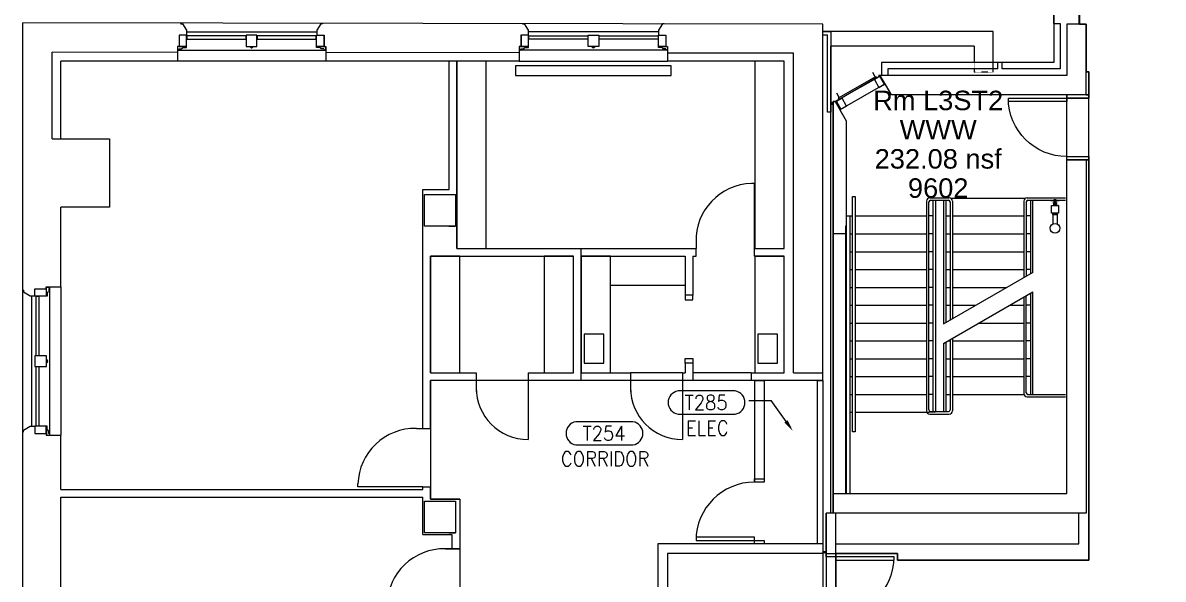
# Model space of a CAD drawing. Header units: inches. Extents: x 370 to 6209, y 2527 to 6927.
# Drawn here: x 2567 to 3269, y 4588 to 4931 of the extents above; entities that cross this region are included whole.
import ezdxf
from ezdxf.enums import TextEntityAlignment as Align

# ---------------------------------------------------------------- set-up
doc = ezdxf.new("R2010")
doc.units = ezdxf.units.IN
doc.header["$LTSCALE"] = 0.75
doc.header["$MEASUREMENT"] = 0
doc.linetypes.add('626_FL3$0$HIDDEN2', pattern=[0.1875, 0.125, -0.0625])
doc.layers.get('0').update_dxf_attribs({"linetype": 'CONTINUOUS'})
for name, color, linetype in [('626_FL3$0$A-AREA-TEXT', 7, 'CONTINUOUS'), ('626_FL3$0$A-BLDG-TWNE', 9, 'CONTINUOUS'), ('626_FL3$0$A-COLS', 7, 'CONTINUOUS'), ('626_FL3$0$A-DOOR', 7, 'CONTINUOUS'), ('626_FL3$0$A-DOOR-EXST', 9, 'CONTINUOUS'), ('626_FL3$0$A-FLOR-HRAL', 7, 'CONTINUOUS'), ('626_FL3$0$A-FLOR-PFIX', 7, 'CONTINUOUS'), ('626_FL3$0$A-FLOR-STRS', 7, 'CONTINUOUS'), ('626_FL3$0$A-GLAZ', 7, 'CONTINUOUS'), ('626_FL3$0$A-WALL-FULL', 7, 'CONTINUOUS'), ('triGrossAreaLayer', 7, 'CONTINUOUS'), ('triLabelLayer', 7, 'CONTINUOUS'), ('triMeasuredGrossAreaLayer', 7, 'CONTINUOUS'), ('triSpaceLayer', 7, 'CONTINUOUS')]:
    doc.layers.add(name, color=color, linetype=linetype)
doc.styles.add('626_FL3$0$KTH_TEXT', font='romans.shx', dxfattribs={"width": 0.9})
doc.styles.get("Standard").update_dxf_attribs({"font": 'simplex.shx'})

# ---------------------------------------------------------------- blocks, each defined once
blk = doc.blocks.new('626_FL3$0$KTH_ROOMNO')
for p, q in [((0.1855, 0.0742), (-0.1808, 0.0742)), ((-0.1808, -0.0742), (0.1855, -0.0742))]:
    blk.add_line(p, q)
for centre, start, end in [((-0.1691, 0), 98.97263, 261.02737), ((0.1738, 0), 278.97263, 81.02737)]:
    blk.add_arc(centre, 0.0751, start, end)
at = {"style": '626_FL3$0$KTH_TEXT', "width": 0.9}
for tag, p in [('NUMBER', (0, 0)), ('DESCRIPTION', (0.0066, -0.1641))]:
    blk.add_attdef(tag, text='', height=0.0938, dxfattribs=at).set_placement(p, align=Align.MIDDLE)
at = {"layer": '626_FL3$0$A-AREA-TEXT', "style": '626_FL3$0$KTH_TEXT', "width": 0.9}
blk.add_attdef('AREA', text='', height=0.0703, dxfattribs=at).set_placement((-0.0038, -0.2999), align=Align.MIDDLE)
blk = doc.blocks.new('626_FL3$0$626_DOOR')
blk.add_lwpolyline([(0, 1), (0, 0), (0.056, 0), (0.056, 1)], close=True)
blk.add_arc((0, 0), 1, 0, 90)

msp = doc.modelspace()

# ---------------------------------------------------------------- linework, layer by layer
for points in [[(3017.68, 4791.56), (3035.68, 4791.56), (3035.68, 4907.06), (3017.68, 4907.06)], [(3094.11, 4890.83), (3097.57, 4892.83), (3094.77, 4897.67), (3091.31, 4895.67)], [(3070.72, 4877.33), (3074.19, 4879.33), (3071.39, 4884.17), (3067.93, 4882.17)], [(3200.11, 4821.31), (3205.11, 4821.31), (3205.11, 4820.81), (3200.11, 4820.81)], [(3200.11, 4821.31), (3205.11, 4821.31), (3205.11, 4820.81), (3200.11, 4820.81)], [(3200.11, 4821.31), (3205.11, 4821.31), (3205.11, 4820.81), (3200.11, 4820.81)], [(3201.76, 4819.84), (3203.46, 4819.84), (3203.46, 4819.34), (3201.76, 4819.34)], [(3201.76, 4819.84), (3203.46, 4819.84), (3203.46, 4819.34), (3201.76, 4819.34)], [(3201.76, 4819.84), (3203.46, 4819.84), (3203.46, 4819.34), (3201.76, 4819.34)], [(3202.11, 4821.81), (3203.11, 4821.81), (3203.11, 4821.31), (3202.11, 4821.31)], [(3202.11, 4821.81), (3203.11, 4821.81), (3203.11, 4821.31), (3202.11, 4821.31)], [(3202.11, 4821.81), (3203.11, 4821.81), (3203.11, 4821.31), (3202.11, 4821.31)], [(3202.11, 4820.81), (3203.11, 4820.81), (3203.11, 4819.84), (3202.11, 4819.84)], [(3202.11, 4820.81), (3203.11, 4820.81), (3203.11, 4819.84), (3202.11, 4819.84)], [(3202.11, 4820.81), (3203.11, 4820.81), (3203.11, 4819.84), (3202.11, 4819.84)], [(3200.4, 4818.06), (3204.82, 4818.06), (3204.82, 4813.31), (3200.4, 4813.31)], [(3200.4, 4818.06), (3204.82, 4818.06), (3204.82, 4813.31), (3200.4, 4813.31)], [(3200.4, 4818.06), (3204.82, 4818.06), (3204.82, 4813.31), (3200.4, 4813.31)], [(3203.99, 4813.31), (3203.99, 4812.31), (3201.23, 4812.31), (3201.23, 4813.31)], [(3203.99, 4813.31), (3203.99, 4812.31), (3201.23, 4812.31), (3201.23, 4813.31)], [(3203.99, 4813.31), (3203.99, 4812.31), (3201.23, 4812.31), (3201.23, 4813.31)], [(3201.96, 4819.34), (3203.26, 4819.34), (3203.26, 4818.31), (3201.96, 4818.31)], [(3201.96, 4819.34), (3203.26, 4819.34), (3203.26, 4818.31), (3201.96, 4818.31)], [(3201.96, 4819.34), (3203.26, 4819.34), (3203.26, 4818.31), (3201.96, 4818.31)], [(3017.68, 4714.81), (3035.68, 4714.81), (3035.68, 4786.81), (3017.68, 4786.81)], [(3019.56, 4720.81), (3031.56, 4720.81), (3031.56, 4738.81), (3019.56, 4738.81)], [(3017.43, 4649.5), (3023.43, 4649.5), (3023.43, 4647.5), (3017.43, 4647.5)], [(3017.43, 4611.5), (3023.43, 4611.5), (3023.43, 4609.5), (3017.43, 4609.5)]]:
    msp.add_lwpolyline(points, close=True)
at = {"linetype": 'Continuous'}
for points in [[(3209.87, 4884.17), (3223.35, 4884.17), (3223.35, 4886.17), (3209.87, 4886.17)], [(3223.35, 4846.17), (3209.87, 4846.17), (3209.87, 4848.17), (3223.35, 4848.17)], [(3077.93, 4823.56), (3079.43, 4823.56), (3079.43, 4678.56), (3077.93, 4678.56)], [(3067.52, 4601.5), (3061.52, 4601.5), (3061.52, 4603.5), (3067.52, 4603.5)]]:
    msp.add_lwpolyline(points, close=True, dxfattribs=at)
msp.add_lwpolyline([(3036.88, 4684.97), (3027.8, 4697.92)])
at = {"layer": '626_FL3$0$A-BLDG-TWNE'}
for p, q in [((3059.52, 4929.84), (2566.68, 4930.55)), ((2566.68, 3252.45), (2566.68, 4930.55)), ((2663.92, 4930.41), (2664.02, 4930.06)), ((2664.02, 4930.06), (2665.02, 4930.06)), ((2665.02, 4930.06), (2667.52, 4926.06)), ((2667.52, 4926.06), (2667.52, 4923.06)), ((2667.53, 4925.05), (2747.69, 4925.05)), ((2750.35, 4930.06), (2747.85, 4926.06)), ((2747.85, 4926.06), (2747.85, 4923.06)), ((2751.35, 4930.06), (2750.35, 4930.06)), ((2751.41, 4930.29), (2751.35, 4930.06)), ((2874.5, 4930.11), (2874.52, 4930.06)), ((2874.52, 4930.06), (2875.52, 4930.06)), ((2875.52, 4930.06), (2878.02, 4926.06)), ((2878.02, 4926.06), (2878.02, 4923.06)), ((2958.34, 4925.05), (2878.18, 4925.05)), ((2960.85, 4930.06), (2958.35, 4926.06)), ((2958.35, 4926.06), (2958.35, 4923.06)), ((2961.85, 4930.06), (2960.85, 4930.06)), ((3059.52, 4710.06), (3059.52, 4929.84)), ((3059.52, 4925.28), (3064.52, 4925.28)), ((3059.52, 4923.28), (3059.52, 4925.28)), ((3164.52, 4925.28), (3059.52, 4925.28)), ((3064.52, 4925.28), (3064.52, 4875.62)), ((3164.52, 4900.28), (3164.52, 4925.28)), ((2667.52, 4923.06), (2663.1, 4923.06)), ((2663.1, 4923.06), (2663.1, 4916.1)), ((2663.11, 4923.05), (2663.11, 4916.09)), ((2667.53, 4923.05), (2663.11, 4923.05)), ((2667.53, 4916.09), (2667.53, 4923.05)), ((2667.68, 4922.56), (2667.68, 4920.46)), ((2704.19, 4922.56), (2667.68, 4922.56)), ((2667.68, 4920.46), (2704.19, 4920.46)), ((2704.19, 4920.46), (2704.19, 4922.56)), ((2704.36, 4923.05), (2704.36, 4916.05)), ((2710.86, 4923.05), (2704.36, 4923.05)), ((2710.86, 4916.05), (2710.86, 4923.05)), ((2711.01, 4922.56), (2711.01, 4920.46)), ((2747.52, 4922.56), (2711.01, 4922.56)), ((2711.01, 4920.46), (2747.52, 4920.46)), ((2747.52, 4920.46), (2747.52, 4922.56)), ((2747.69, 4916.09), (2747.69, 4923.05)), ((2747.69, 4923.05), (2752.11, 4923.05)), ((2747.85, 4923.06), (2752.27, 4923.06)), ((2752.11, 4923.05), (2752.11, 4916.09)), ((2752.27, 4923.06), (2752.27, 4916.1)), ((2878.02, 4923.06), (2873.6, 4923.06)), ((2873.6, 4923.06), (2873.6, 4916.1)), ((2873.76, 4923.05), (2873.76, 4916.09)), ((2878.18, 4923.05), (2873.76, 4923.05)), ((2878.18, 4916.09), (2878.18, 4923.05)), ((2878.35, 4920.46), (2878.35, 4922.56)), ((2878.35, 4922.56), (2914.86, 4922.56)), ((2914.86, 4920.46), (2878.35, 4920.46)), ((2914.86, 4922.56), (2914.86, 4920.46)), ((2915.01, 4916.05), (2915.01, 4923.05)), ((2915.01, 4923.05), (2921.51, 4923.05)), ((2921.51, 4923.05), (2921.51, 4916.05)), ((2921.68, 4920.46), (2921.68, 4922.56)), ((2921.68, 4922.56), (2958.19, 4922.56)), ((2958.19, 4920.46), (2921.68, 4920.46)), ((2958.19, 4922.56), (2958.19, 4920.46)), ((2958.34, 4916.09), (2958.34, 4923.05)), ((2958.34, 4923.05), (2962.76, 4923.05)), ((2958.35, 4923.06), (2962.77, 4923.06)), ((2962.76, 4923.05), (2962.76, 4916.09)), ((2962.77, 4923.06), (2962.77, 4916.1)), ((3059.52, 4923.28), (3062.52, 4923.28)), ((3062.52, 4875.62), (3062.52, 4923.28)), ((2584.68, 4859.06), (2584.68, 4912.53)), ((2661.93, 4912.42), (2584.68, 4912.53)), ((2663.1, 4916.1), (2661.93, 4916.1)), ((2661.93, 4916.1), (2661.93, 4907.06)), ((2667.53, 4915.99), (2662.01, 4915.99)), ((2662.01, 4915.99), (2662.01, 4913.86)), ((2662.01, 4913.86), (2753.2, 4913.86)), ((2663.01, 4914.59), (2664.53, 4914.59)), ((2663.11, 4916.09), (2667.53, 4916.09)), ((2664.53, 4914.59), (2664.53, 4914.77)), ((2665.56, 4915.37), (2665.56, 4915.47)), ((2665.56, 4915.47), (2667.53, 4915.47)), ((2667.53, 4915.47), (2667.53, 4915.99)), ((2704.36, 4916.05), (2710.86, 4916.05)), ((2706.39, 4915.91), (2706.39, 4916.01)), ((2706.39, 4916.01), (2708.82, 4916.01)), ((2707.41, 4915.13), (2707.41, 4915.31)), ((2707.41, 4915.13), (2707.8, 4915.13)), ((2707.8, 4915.13), (2707.8, 4915.31)), ((2708.82, 4915.91), (2708.82, 4916.01)), ((2752.11, 4916.09), (2747.69, 4916.09)), ((2747.69, 4915.47), (2747.69, 4915.99)), ((2747.69, 4915.99), (2753.2, 4915.99)), ((2749.66, 4915.47), (2747.69, 4915.47)), ((2749.66, 4915.37), (2749.66, 4915.47)), ((2750.68, 4914.59), (2750.68, 4914.77)), ((2752.2, 4914.59), (2750.68, 4914.59)), ((2752.27, 4916.1), (2753.44, 4916.1)), ((2753.2, 4915.99), (2753.2, 4913.86)), ((2753.44, 4916.1), (2753.44, 4907.06)), ((2872.43, 4912.11), (2753.44, 4912.28)), ((2873.6, 4916.1), (2872.43, 4916.1)), ((2872.43, 4916.1), (2872.43, 4907.06)), ((2878.18, 4915.99), (2872.66, 4915.99)), ((2872.66, 4915.99), (2872.66, 4913.86)), ((2963.86, 4913.86), (2872.66, 4913.86)), ((2873.66, 4914.59), (2875.19, 4914.59)), ((2873.76, 4916.09), (2878.18, 4916.09)), ((2875.19, 4914.59), (2875.19, 4914.77)), ((2876.21, 4915.37), (2876.21, 4915.47)), ((2876.21, 4915.47), (2878.18, 4915.47)), ((2878.18, 4915.47), (2878.18, 4915.99)), ((2921.51, 4916.05), (2915.01, 4916.05)), ((2917.04, 4915.91), (2917.04, 4916.01)), ((2919.48, 4916.01), (2917.04, 4916.01)), ((2918.06, 4915.13), (2918.06, 4915.31)), ((2918.46, 4915.13), (2918.06, 4915.13)), ((2918.46, 4915.13), (2918.46, 4915.31)), ((2919.48, 4915.91), (2919.48, 4916.01)), ((2962.76, 4916.09), (2958.34, 4916.09)), ((2958.34, 4915.47), (2958.34, 4915.99)), ((2958.34, 4915.99), (2963.86, 4915.99)), ((2960.31, 4915.47), (2958.34, 4915.47)), ((2960.31, 4915.37), (2960.31, 4915.47)), ((2961.33, 4914.59), (2961.33, 4914.77)), ((2962.86, 4914.59), (2961.33, 4914.59)), ((2962.77, 4916.1), (2963.94, 4916.1)), ((2963.86, 4915.99), (2963.86, 4913.86)), ((2963.94, 4916.1), (2963.94, 4907.06)), ((3041.52, 4911.87), (2963.94, 4911.98)), ((3041.52, 4714.81), (3041.52, 4911.87)), ((3064.5, 4628.42), (3064.53, 4916.28)), ((3152.84, 4916.28), (3064.53, 4916.28)), ((3152.84, 4916.28), (3152.84, 4906.17)), ((2661.93, 4907.06), (2590.18, 4907.06)), ((2590.18, 4859.06), (2590.18, 4907.06)), ((2753.44, 4907.06), (2661.93, 4907.06)), ((2872.43, 4907.06), (2753.44, 4907.06)), ((2829.43, 4827.81), (2829.43, 4907.06)), ((2834.18, 4791.56), (2834.18, 4907.06)), ((2872.43, 4907.06), (2963.94, 4907.06)), ((3035.68, 4907.06), (2963.94, 4907.06)), ((3035.68, 4791.56), (3035.68, 4907.06)), ((3064.52, 4875.62), (3062.52, 4875.62)), ((2584.68, 4859.06), (2620.18, 4859.06)), ((2620.18, 4859.06), (2620.18, 4817.06)), ((2813.18, 4827.81), (2829.43, 4827.81)), ((2813.18, 4680.61), (2813.18, 4827.81)), ((2814.18, 4805.31), (2814.18, 4824.81)), ((2814.18, 4824.81), (2833.18, 4824.81)), ((2833.18, 4824.81), (2833.18, 4805.31)), ((2590.18, 4767.89), (2590.18, 4817.06)), ((2620.18, 4817.06), (2590.18, 4817.06)), ((2833.18, 4805.31), (2814.18, 4805.31)), ((2829.18, 4805.31), (2833.18, 4805.31)), ((2981.45, 4795.56), (2981.45, 4791.56)), ((2817.93, 4786.81), (2905.93, 4786.81)), ((2817.93, 4714.81), (2817.93, 4786.81)), ((2834.18, 4791.56), (2910.68, 4791.56)), ((2905.93, 4714.81), (2905.93, 4786.81)), ((2910.68, 4710.06), (2910.68, 4791.56)), ((2910.68, 4791.56), (2981.43, 4791.56)), ((2910.68, 4786.81), (2974.68, 4786.81)), ((2974.68, 4786.81), (2974.68, 4762.81)), ((2979.43, 4786.81), (2979.43, 4762.81)), ((2979.43, 4786.81), (2981.43, 4786.81)), ((2981.43, 4786.81), (2981.43, 4791.56)), ((3017.43, 4791.56), (3035.68, 4791.56)), ((3017.43, 4786.81), (3017.43, 4791.56)), ((3017.43, 4786.81), (3035.68, 4786.81)), ((3035.68, 4714.81), (3035.68, 4786.81)), ((2566.68, 4765.95), (2567.18, 4765.81)), ((2567.18, 4765.81), (2567.18, 4764.81)), ((2567.18, 4764.81), (2571.18, 4762.31)), ((2574.18, 4762.31), (2574.18, 4766.73)), ((2574.18, 4766.73), (2581.14, 4766.73)), ((2574.19, 4766.57), (2581.15, 4766.57)), ((2574.19, 4762.15), (2574.19, 4766.57)), ((2581.14, 4766.73), (2581.14, 4767.89)), ((2581.14, 4767.89), (2590.18, 4767.89)), ((2581.15, 4766.57), (2581.15, 4762.15)), ((2581.25, 4762.15), (2581.25, 4767.66)), ((2581.25, 4767.66), (2583.38, 4767.66)), ((2581.87, 4764.12), (2581.78, 4764.12)), ((2581.78, 4764.12), (2581.78, 4762.15)), ((2582.65, 4765.14), (2582.47, 4765.14)), ((2582.65, 4766.66), (2582.65, 4765.14)), ((2583.38, 4676.47), (2583.38, 4767.89)), ((2590.18, 4767.89), (2590.18, 4676.39)), ((2571.18, 4762.31), (2574.18, 4762.31)), ((2572.19, 4681.99), (2572.19, 4762.15)), ((2581.15, 4762.15), (2574.19, 4762.15)), ((2576.79, 4761.98), (2574.68, 4761.98)), ((2574.68, 4761.98), (2574.68, 4725.47)), ((2576.79, 4725.47), (2576.79, 4761.98)), ((2581.78, 4762.15), (2581.25, 4762.15)), ((2974.68, 4762.81), (2974.68, 4759.81)), ((2979.43, 4762.81), (2974.68, 4762.81)), ((2974.68, 4759.81), (2979.43, 4759.81)), ((2979.43, 4759.81), (2979.43, 4762.81)), ((2581.19, 4725.32), (2574.19, 4725.32)), ((2574.19, 4725.32), (2574.19, 4718.82)), ((2574.68, 4725.47), (2576.79, 4725.47)), ((2581.19, 4718.82), (2581.19, 4725.32)), ((2581.33, 4723.28), (2581.23, 4723.28)), ((2581.23, 4720.85), (2581.23, 4723.28)), ((2582.11, 4722.26), (2581.93, 4722.26)), ((2582.11, 4721.87), (2581.93, 4721.87)), ((2582.11, 4721.87), (2582.11, 4722.26)), ((2974.68, 4720.81), (2974.68, 4723.81)), ((2974.68, 4723.81), (2979.43, 4723.81)), ((2979.43, 4723.81), (2979.43, 4720.81)), ((2574.19, 4718.82), (2581.19, 4718.82)), ((2576.79, 4718.65), (2574.68, 4718.65)), ((2574.68, 4718.65), (2574.68, 4682.14)), ((2576.79, 4682.14), (2576.79, 4718.65)), ((2581.33, 4720.85), (2581.23, 4720.85)), ((2817.93, 4714.81), (2845.93, 4714.81)), ((2845.93, 4714.81), (2845.93, 4710.06)), ((2877.93, 4714.81), (2877.93, 4710.06)), ((2877.93, 4714.81), (2905.93, 4714.81)), ((2910.68, 4714.81), (2941.02, 4714.81)), ((2941.02, 4714.81), (2941.02, 4710.06)), ((2941.02, 4714.81), (2941.02, 4710.06)), ((2973.02, 4714.81), (2941.02, 4714.81)), ((2973.02, 4714.81), (2973.02, 4710.06)), ((2973.02, 4714.81), (2974.68, 4714.81)), ((2974.68, 4720.81), (2974.68, 4714.81)), ((2979.43, 4720.81), (2974.68, 4720.81)), ((2979.43, 4720.81), (2979.43, 4714.81)), ((2979.43, 4714.81), (2979.43, 4710.06)), ((3015.43, 4714.81), (2979.43, 4714.81)), ((3015.43, 4714.81), (3035.68, 4714.81)), ((3015.43, 4714.81), (3015.43, 4710.06)), ((3041.52, 4714.81), (3059.52, 4714.81)), ((2845.93, 4710.06), (2817.93, 4710.06)), ((2817.93, 4680.61), (2817.93, 4710.06)), ((2910.68, 4710.06), (2877.93, 4710.06)), ((2941.02, 4710.06), (2910.68, 4710.06)), ((2941.02, 4710.06), (2941.02, 4703.31)), ((2979.43, 4710.06), (2973.02, 4710.06)), ((2973.02, 4710.06), (2973.02, 4673.79)), ((3059.52, 4710.06), (3015.43, 4710.06)), ((3017.43, 4710.06), (3017.43, 4647.5)), ((3017.43, 4710.06), (3023.43, 4710.06)), ((3023.43, 4710.06), (3023.43, 4647.5)), ((3056.02, 4710.06), (3056.02, 4609.5)), ((3059.52, 4710.06), (3059.52, 4493.52)), ((3014.04, 4697.92), (3027.8, 4697.92)), ((2567.18, 4679.48), (2571.18, 4681.98)), ((2567.18, 4678.48), (2567.18, 4679.48)), ((2571.18, 4681.98), (2574.18, 4681.98)), ((2574.18, 4681.98), (2574.18, 4677.56)), ((2581.15, 4681.99), (2574.19, 4681.99)), ((2574.19, 4681.99), (2574.19, 4677.57)), ((2574.68, 4682.14), (2576.79, 4682.14)), ((2581.15, 4677.57), (2581.15, 4681.99)), ((2581.78, 4681.99), (2581.25, 4681.99)), ((2581.25, 4681.99), (2581.25, 4676.47)), ((2581.78, 4680.02), (2581.78, 4681.99)), ((2581.87, 4680.02), (2581.78, 4680.02)), ((2813.18, 4680.61), (2817.93, 4680.61)), ((2566.68, 4678.34), (2567.18, 4678.48)), ((2574.18, 4677.56), (2581.14, 4677.56)), ((2574.19, 4677.57), (2581.15, 4677.57)), ((2581.14, 4677.56), (2581.14, 4676.39)), ((2581.14, 4676.39), (2590.18, 4676.39)), ((2581.25, 4676.47), (2583.38, 4676.47)), ((2582.65, 4678.99), (2582.47, 4678.99)), ((2582.65, 4677.47), (2582.65, 4678.99)), ((2590.18, 4643.06), (2590.18, 4676.39)), ((2813.18, 4643.06), (2813.18, 4644.61)), ((2813.18, 4644.61), (2817.93, 4644.61)), ((2817.93, 4636.98), (2817.93, 4644.61)), ((3017.43, 4649.5), (3023.43, 4649.5)), ((2590.18, 4643.06), (2813.18, 4643.06)), ((2590.18, 4578.89), (2590.18, 4638.31)), ((2590.18, 4638.31), (2813.18, 4638.31)), ((2813.18, 4615.31), (2813.18, 4638.31)), ((2814.18, 4616.31), (2814.18, 4635.81)), ((2814.18, 4635.81), (2833.18, 4635.81)), ((2835.83, 4636.98), (2817.93, 4636.98)), ((2833.18, 4635.81), (2833.18, 4616.31)), ((2835.83, 4636.98), (2835.83, 4606.43)), ((2833.18, 4616.31), (2814.18, 4616.31)), ((2829.18, 4616.31), (2833.18, 4616.31)), ((2813.18, 4615.31), (2831.08, 4615.31)), ((2831.08, 4615.31), (2831.08, 4606.43)), ((3059.52, 4609.5), (2957.83, 4609.5)), ((2957.83, 4609.5), (2957.83, 4430.71)), ((3059.52, 4603.5), (2963.83, 4603.5)), ((2963.83, 4603.5), (2963.83, 4424.71))]:
    msp.add_line(p, q, dxfattribs=at)
at = {"layer": '626_FL3$0$A-BLDG-TWNE', "linetype": '626_FL3$0$HIDDEN2'}
for p in [(3152.84, 4906.17), (3164.52, 4900.28)]:
    msp.add_line(p, (3152.84, 4900.28), dxfattribs=at)
at = {"layer": '626_FL3$0$A-BLDG-TWNE', "linetype": 'Continuous'}
for p, q in [((2845.93, 4714.81), (2845.93, 4710.06)), ((2813.18, 4680.59), (2817.93, 4680.61)), ((2831.08, 4606.41), (2835.83, 4606.41))]:
    msp.add_line(p, q, dxfattribs=at)
at = {"layer": '626_FL3$0$A-BLDG-TWNE'}
for points in [[(2834.18, 4791.56), (2852.18, 4791.56), (2852.18, 4907.06), (2834.18, 4907.06)], [(2870.18, 4898.06), (2966.18, 4898.06), (2966.18, 4904.06), (2870.18, 4904.06)], [(2817.93, 4714.81), (2835.93, 4714.81), (2835.93, 4786.81), (2817.93, 4786.81)], [(2887.93, 4714.81), (2905.93, 4714.81), (2905.93, 4786.81), (2887.93, 4786.81)], [(2910.68, 4714.81), (2928.68, 4714.81), (2928.68, 4786.81), (2910.68, 4786.81)], [(2974.68, 4786.81), (2974.68, 4768.81), (2928.68, 4768.81), (2928.68, 4786.81)], [(2912.56, 4720.81), (2924.56, 4720.81), (2924.56, 4738.81), (2912.56, 4738.81)]]:
    msp.add_lwpolyline(points, close=True, dxfattribs=at)
msp.add_lwpolyline([(3052.97, 4710.06), (2817.93, 4710.06), (2817.93, 4636.98), (2835.83, 4636.98), (2835.84, 4430.71), (2857.84, 4430.71), (2857.84, 4424.71), (2820.83, 4424.71), (2820.83, 4410.21), (2803.83, 4410.21), (2803.83, 4258.72), (2895.84, 4258.72), (2895.84, 4424.71), (2893.84, 4424.71), (2893.84, 4430.71), (2903.84, 4430.71), (2903.84, 4424.71), (2901.84, 4424.71)], dxfattribs=at)
for centre, radius, start, end in [((2662.22, 4914.63), 0.796, 255.09228, 357.35034), ((2664.53, 4915.38), 0.61, 270.29786, 333.34788), ((2665.52, 4914.86), 0.509, 86.05008, 151.0942), ((2706.42, 4915.4), 0.509, 28.9058, 93.94992), ((2707.41, 4915.92), 0.61, 206.65212, 269.70214), ((2707.8, 4915.92), 0.61, 270.29786, 333.34788), ((2708.79, 4915.4), 0.509, 86.05008, 151.0942), ((2749.69, 4914.86), 0.509, 28.9058, 93.94992), ((2750.68, 4915.38), 0.61, 206.65212, 269.70214), ((2753, 4914.63), 0.796, 182.64966, 284.90772), ((2872.87, 4914.63), 0.796, 255.09228, 357.35034), ((2875.18, 4915.38), 0.61, 270.29786, 333.34788), ((2876.18, 4914.86), 0.509, 86.05008, 151.0942), ((2917.08, 4915.4), 0.509, 28.9058, 93.94992), ((2918.07, 4915.92), 0.61, 206.65212, 269.70214), ((2918.45, 4915.92), 0.61, 270.29786, 333.34788), ((2919.44, 4915.4), 0.509, 86.05008, 151.0942), ((2960.35, 4914.86), 0.509, 28.9058, 93.94992), ((2961.34, 4915.38), 0.61, 206.65212, 269.70214), ((2963.65, 4914.63), 0.796, 182.64966, 284.90772), ((2582.38, 4764.15), 0.509, 118.9058, 183.94992), ((2581.86, 4765.14), 0.61, 296.65212, 359.70214), ((2582.61, 4767.46), 0.796, 272.64966, 14.90772), ((2581.84, 4723.25), 0.509, 176.05008, 241.0942), ((2581.84, 4720.88), 0.509, 118.9058, 183.94992), ((2581.32, 4722.26), 0.61, 0.29786, 63.34788), ((2581.32, 4721.87), 0.61, 296.65212, 359.70214), ((2973.02, 4705.79), 32, 180, 270), ((2582.38, 4679.98), 0.509, 176.05008, 241.0942), ((2581.86, 4678.99), 0.61, 0.29786, 63.34788), ((2582.61, 4676.67), 0.796, 345.09228, 87.35034)]:
    msp.add_arc(centre, radius, start, end, dxfattribs=at)
msp.add_solid([(3037.91, 4685.69), (3041.19, 4678.83), (3035.86, 4684.25)], dxfattribs=at)
at = {"layer": '626_FL3$0$A-COLS'}
for p, q in [((3221.85, 4929.9), (3209.85, 4929.9)), ((3209.85, 4929.9), (3209.85, 4898.17)), ((3221.85, 4886.17), (3221.85, 4929.9)), ((3209.85, 4898.17), (3093.87, 4898.17)), ((3101.85, 4886.17), (3094.94, 4898.14)), ((3221.85, 4886.17), (3101.85, 4886.17)), ((3066.02, 4800.56), (3066.02, 4882.16)), ((3066.02, 4882.16), (3067.11, 4882.16)), ((3067.11, 4882.16), (3074.02, 4870.19)), ((3074.02, 4870.19), (3074.02, 4800.56)), ((3209.85, 4640.42), (3209.87, 4846.17)), ((3209.87, 4846.17), (3221.87, 4846.17)), ((3221.87, 4846.17), (3221.85, 4628.42)), ((3074.02, 4800.56), (3066.02, 4800.56)), ((3066.02, 4628.42), (3066.02, 4640.42)), ((3066.02, 4640.42), (3066.02, 4640.42)), ((3066.02, 4640.42), (3209.85, 4640.42)), ((3221.85, 4628.42), (3066.02, 4628.42))]:
    msp.add_line(p, q, dxfattribs=at)
at = {"layer": '626_FL3$0$A-DOOR-EXST'}
for p, q in [((3017.43, 4831.56), (3015.68, 4831.56)), ((3017.43, 4791.56), (3017.43, 4831.56)), ((2845.93, 4710.06), (2845.93, 4703.31)), ((2877.93, 4710.06), (2877.93, 4673.79)), ((2809.18, 4680.59), (2813.18, 4680.59)), ((2773.18, 4644.61), (2773.18, 4646.36)), ((2813.18, 4644.61), (2773.18, 4644.61)), ((2835.83, 4606.43), (2827.08, 4606.41)), ((2827.08, 4606.41), (2831.08, 4606.41))]:
    msp.add_line(p, q, dxfattribs=at)
for centre, radius, start, end in [((3016.59, 4796.42), 35.15, 91.47968, 181.40946), ((2877.93, 4705.79), 32, 180, 270), ((2808.32, 4645.45), 35.15, 88.59054, 178.52032), ((2826.22, 4571.27), 35.15, 88.59054, 178.52032)]:
    msp.add_arc(centre, radius, start, end, dxfattribs=at)
at = {"layer": '626_FL3$0$A-FLOR-HRAL', "linetype": 'Continuous'}
for p, q in [((3123.43, 4820.78), (3123.43, 4691.48)), ((3124.93, 4691.98), (3124.93, 4820.28)), ((3137.96, 4820.28), (3137.96, 4747.35)), ((3139.46, 4820.78), (3139.46, 4748.22)), ((3183.43, 4820.78), (3183.43, 4773.61)), ((3184.93, 4820.28), (3184.93, 4774.47)), ((3183.43, 4761.61), (3183.43, 4702.11)), ((3184.93, 4702.61), (3184.93, 4762.47)), ((3139.46, 4736.22), (3139.46, 4691.48)), ((3137.96, 4735.35), (3137.96, 4691.98))]:
    msp.add_line(p, q, dxfattribs=at)
at = {"layer": '626_FL3$0$A-FLOR-HRAL'}
for p, q in [((3125.43, 4822.78), (3137.46, 4822.78)), ((3125.93, 4821.28), (3136.96, 4821.28)), ((3185.43, 4822.78), (3209.1, 4822.78)), ((3185.93, 4821.28), (3209.1, 4821.28)), ((3185.93, 4701.61), (3209.1, 4701.61)), ((3185.43, 4700.11), (3209.1, 4700.11)), ((3125.43, 4689.48), (3137.46, 4689.48)), ((3125.93, 4690.98), (3136.96, 4690.98))]:
    msp.add_line(p, q, dxfattribs=at)
for centre, radius, start, end in [((3125.43, 4820.78), 2, 90, 180), ((3125.93, 4820.28), 1, 90, 180), ((3136.96, 4820.28), 1, 0, 90), ((3137.46, 4820.78), 2, 0, 90), ((3185.43, 4820.78), 2, 90, 180), ((3185.93, 4820.28), 1, 90, 180), ((3185.43, 4702.11), 2, 180, 270), ((3185.93, 4702.61), 1, 180, 270), ((3125.43, 4691.48), 2, 180, 270), ((3125.93, 4691.98), 1, 180, 270), ((3136.96, 4691.98), 1, 270, 0), ((3137.46, 4691.48), 2, 270, 0)]:
    msp.add_arc(centre, radius, start, end, dxfattribs=at)
at = {"layer": '626_FL3$0$A-FLOR-PFIX'}
for p, q in [((3200.4, 4818.06), (3201.96, 4818.31)), ((3200.4, 4818.06), (3201.96, 4818.31)), ((3200.4, 4818.06), (3201.96, 4818.31)), ((3203.26, 4818.31), (3201.96, 4818.31)), ((3203.26, 4818.31), (3201.96, 4818.31)), ((3203.26, 4818.31), (3201.96, 4818.31)), ((3204.82, 4818.06), (3203.26, 4818.31)), ((3204.82, 4818.06), (3203.26, 4818.31)), ((3204.82, 4818.06), (3203.26, 4818.31)), ((3201.23, 4812.31), (3201.23, 4806.61)), ((3203.99, 4812.31), (3203.99, 4806.64))]:
    msp.add_line(p, q, dxfattribs=at)
msp.add_circle((3202.64, 4803.95), 3, dxfattribs=at)
at = {"layer": '626_FL3$0$A-FLOR-STRS'}
for p, q in [((3127.43, 4821.28), (3127.43, 4690.98)), ((3135.46, 4745.91), (3135.46, 4821.28)), ((3138.37, 4822.56), (3184.52, 4822.56)), ((3188.93, 4776.78), (3188.93, 4821.28)), ((3074.02, 4811.56), (3077.93, 4811.56)), ((3079.43, 4811.56), (3123.43, 4811.56)), ((3127.43, 4811.56), (3124.93, 4811.56)), ((3135.62, 4811.56), (3137.96, 4811.56)), ((3139.46, 4811.56), (3183.43, 4811.56)), ((3187.27, 4811.56), (3184.93, 4811.56)), ((3076.27, 4800.56), (3077.93, 4800.56)), ((3079.43, 4800.56), (3123.43, 4800.56)), ((3127.27, 4800.56), (3124.93, 4800.56)), ((3135.62, 4800.56), (3137.96, 4800.56)), ((3139.46, 4800.56), (3183.43, 4800.56)), ((3187.27, 4800.56), (3184.93, 4800.56)), ((3076.27, 4789.56), (3077.93, 4789.56)), ((3079.43, 4789.56), (3123.43, 4789.56)), ((3127.27, 4789.56), (3124.93, 4789.56)), ((3135.62, 4789.56), (3137.96, 4789.56)), ((3139.46, 4789.56), (3183.43, 4789.56)), ((3187.27, 4789.56), (3184.93, 4789.56)), ((3076.27, 4778.56), (3077.93, 4778.56)), ((3079.43, 4778.56), (3123.43, 4778.56)), ((3127.27, 4778.56), (3124.93, 4778.56)), ((3135.62, 4778.56), (3137.96, 4778.56)), ((3139.46, 4778.56), (3183.43, 4778.56)), ((3187.27, 4778.56), (3184.93, 4778.56)), ((3133.96, 4745.04), (3189.06, 4776.85)), ((3076.27, 4767.56), (3077.93, 4767.56)), ((3079.43, 4767.56), (3123.43, 4767.56)), ((3127.27, 4767.56), (3124.93, 4767.56)), ((3133.96, 4733.04), (3188.93, 4764.78)), ((3135.62, 4767.56), (3137.96, 4767.56)), ((3139.46, 4767.56), (3172.96, 4767.56)), ((3188.93, 4701.56), (3188.93, 4764.78)), ((3076.27, 4756.56), (3077.93, 4756.56)), ((3079.43, 4756.56), (3123.43, 4756.56)), ((3127.27, 4756.56), (3124.93, 4756.56)), ((3135.62, 4756.56), (3137.96, 4756.56)), ((3139.46, 4756.56), (3153.9, 4756.56)), ((3174.69, 4756.56), (3183.43, 4756.56)), ((3187.27, 4756.56), (3184.93, 4756.56)), ((3076.27, 4745.56), (3077.93, 4745.56)), ((3079.43, 4745.56), (3123.43, 4745.56)), ((3127.27, 4745.56), (3124.93, 4745.56)), ((3155.64, 4745.56), (3183.43, 4745.56)), ((3187.27, 4745.56), (3184.93, 4745.56)), ((3076.27, 4734.56), (3077.93, 4734.56)), ((3079.43, 4734.56), (3123.43, 4734.56)), ((3127.27, 4734.56), (3124.93, 4734.56)), ((3135.46, 4691.01), (3135.46, 4733.91)), ((3136.58, 4734.56), (3137.96, 4734.56)), ((3139.46, 4734.56), (3183.43, 4734.56)), ((3187.27, 4734.56), (3184.93, 4734.56)), ((3076.27, 4723.56), (3077.93, 4723.56)), ((3079.43, 4723.56), (3123.43, 4723.56)), ((3127.27, 4723.56), (3124.93, 4723.56)), ((3135.62, 4723.56), (3137.96, 4723.56)), ((3139.46, 4723.56), (3183.43, 4723.56)), ((3187.27, 4723.56), (3184.93, 4723.56)), ((3076.27, 4712.56), (3077.93, 4712.56)), ((3079.43, 4712.56), (3123.43, 4712.56)), ((3127.27, 4712.56), (3124.93, 4712.56)), ((3135.62, 4712.56), (3137.96, 4712.56)), ((3139.46, 4712.56), (3183.43, 4712.56)), ((3187.27, 4712.56), (3184.93, 4712.56)), ((3076.27, 4701.56), (3077.93, 4701.56)), ((3079.43, 4701.56), (3123.43, 4701.56)), ((3127.27, 4701.56), (3124.93, 4701.56)), ((3135.62, 4701.56), (3137.96, 4701.56)), ((3139.46, 4701.56), (3183.51, 4701.56)), ((3076.27, 4690.56), (3077.93, 4690.56)), ((3076.27, 4690.56), (3077.93, 4690.56)), ((3079.43, 4690.56), (3125.16, 4690.56)), ((3128.77, 4690.56), (3124.93, 4690.56)), ((3127.27, 4690.56), (3124.93, 4690.56))]:
    msp.add_line(p, q, dxfattribs=at)
at = {"layer": '626_FL3$0$A-FLOR-STRS', "linetype": 'Continuous'}
for p, q in [((3128.93, 4821.28), (3128.93, 4690.98)), ((3133.96, 4821.28), (3133.96, 4745.04)), ((3187.43, 4821.28), (3187.43, 4775.91)), ((3076.27, 4811.56), (3076.27, 4640.42)), ((3187.43, 4763.91), (3187.43, 4701.61)), ((3133.96, 4733.04), (3133.96, 4690.98))]:
    msp.add_line(p, q, dxfattribs=at)
at = {"layer": '626_FL3$0$A-GLAZ', "linetype": 'Continuous'}
for p, q in [((3069.28, 4884.33), (3092.22, 4897.6)), ((3091.78, 4897.35), (3090.28, 4899.95)), ((3092.83, 4896.55), (3092.22, 4897.6)), ((3069.68, 4883.64), (3092.63, 4896.89)), ((3069.71, 4884.58), (3068.21, 4887.18)), ((3069.88, 4883.3), (3069.28, 4884.33))]:
    msp.add_line(p, q, dxfattribs=at)
at = {"layer": '626_FL3$0$A-GLAZ'}
for p, q in [((3064.44, 4881.62), (3064.77, 4880.06)), ((3064.77, 4880.06), (3065.1, 4881.62)), ((3065.1, 4881.62), (3065.43, 4880.06)), ((3065.43, 4880.06), (3065.75, 4881.62)), ((3059.52, 4604.87), (3059.77, 4603.67)), ((3059.77, 4603.67), (3060.02, 4604.87)), ((3060.02, 4604.87), (3060.27, 4603.67)), ((3060.27, 4603.67), (3060.52, 4604.87)), ((3060.52, 4604.87), (3060.77, 4603.67)), ((3060.77, 4603.67), (3061.02, 4604.87)), ((3061.02, 4604.87), (3061.27, 4603.67)), ((3061.27, 4603.67), (3061.52, 4604.87))]:
    msp.add_line(p, q, dxfattribs=at)
at = {"layer": '626_FL3$0$A-WALL-FULL'}
for p, q in [((3201.85, 4930.15), (3201.85, 4984.4)), ((3201.85, 4930.15), (3201.85, 4906.17)), ((3201.85, 4930.15), (3205.85, 4930.15)), ((3205.85, 4930.15), (3205.85, 4902.17)), ((3095.64, 4906.17), (3095.64, 4902.17)), ((3167.45, 4906.17), (3095.64, 4906.17)), ((3095.64, 4906.17), (3095.64, 4898.17)), ((3167.45, 4902.17), (3167.45, 4906.17)), ((3201.85, 4906.17), (3170.03, 4906.17)), ((3170.03, 4902.17), (3170.03, 4906.17)), ((3167.45, 4902.17), (3099.64, 4902.17)), ((3099.64, 4902.17), (3099.64, 4898.17)), ((3205.85, 4902.17), (3170.03, 4902.17)), ((3221.85, 4846.17), (3223.35, 4846.17)), ((3223.35, 4599.5), (3223.35, 4846.17)), ((3065.75, 4805.42), (3065.75, 4640.41)), ((3073.75, 4640.41), (3073.75, 4805.42)), ((3059.52, 4710.06), (3059.52, 4601.5)), ((3066.02, 4640.42), (3074.02, 4640.42)), ((3061.52, 4603.5), (3061.52, 4628.42)), ((3067.52, 4628.42), (3061.52, 4628.42)), ((3067.52, 4603.5), (3067.52, 4628.42)), ((3217.35, 4609.5), (3217.35, 4628.42)), ((3067.52, 4609.5), (3217.35, 4609.5)), ((3061.52, 4603.5), (3105.52, 4603.5)), ((3105.52, 4599.5), (3223.35, 4599.5))]:
    msp.add_line(p, q, dxfattribs=at)
at = {"layer": '626_FL3$0$A-WALL-FULL', "linetype": 'Continuous'}
for p, q in [((3221.85, 4900.44), (3223.35, 4900.44)), ((3223.35, 4886.17), (3223.35, 4900.4)), ((3221.85, 4886.17), (3223.35, 4886.17)), ((3056.02, 4710.06), (3059.52, 4710.06)), ((3105.52, 4599.5), (3105.52, 4603.5))]:
    msp.add_line(p, q, dxfattribs=at)
at = {"layer": 'triGrossAreaLayer'}
msp.add_lwpolyline([(3208.22, 5936.75), (3208.22, 4984.4), (3201.85, 4984.4), (3201.85, 4906.17), (3201.85, 4906.17), (3095.64, 4906.17), (3095.64, 4898.17), (3067.11, 4882.16), (3066.02, 4882.16), (3066.02, 4628.42), (3061.52, 4628.42), (3061.52, 4448.4), (3061.88, 4448.4), (3061.88, 4440.4), (3993.88, 4440.15), (3993.88, 4572.15), (3989.31, 4572.15), (3989.31, 4626.97), (4041.31, 4626.97), (4041.31, 5036.44), (4041.31, 5582.72)], dxfattribs=at)
at = {"layer": 'triMeasuredGrossAreaLayer'}
msp.add_lwpolyline([(3217.6, 5907.98), (3217.6, 4929.9), (3221.85, 4929.9), (3221.85, 4900.44), (3223.35, 4900.4), (3223.35, 4884.17), (3209.87, 4884.17), (3209.87, 4886.23), (3101.85, 4886.17), (3097.9, 4893.01), (3070.11, 4876.97), (3074.02, 4870.19), (3074.02, 4640.42), (3209.87, 4640.42), (3209.87, 4848.17), (3223.35, 4848.17), (3223.35, 4599.5), (3105.52, 4599.5), (3105.52, 4603.5), (3067.52, 4603.5), (3067.52, 4527.5)], dxfattribs=at)
at = {"layer": 'triSpaceLayer'}
msp.add_lwpolyline([(3307.88, 4456.1), (3221.87, 4456.1), (3221.87, 4459.53), (3124.52, 4459.53), (3124.52, 4531.5), (3105.52, 4531.5), (3105.52, 4527.5), (3067.52, 4527.5), (3067.52, 4603.5), (3067.52, 4603.5), (3105.52, 4603.5), (3105.52, 4599.5), (3223.35, 4599.5), (3223.35, 4848.17), (3223.35, 4884.17), (3223.35, 4900.44), (3221.85, 4900.44), (3221.85, 4929.9), (3217.54, 4929.9), (3217.54, 5526.73)], dxfattribs=at)
msp.add_lwpolyline([(3209.87, 4886.23), (3101.81, 4886.23), (3097.9, 4893.01), (3070.11, 4876.97), (3074.02, 4870.19), (3074.02, 4640.42), (3209.85, 4640.42)], close=True, dxfattribs=at)

# ---------------------------------------------------------------- block references
at = {"layer": '626_FL3$0$A-BLDG-TWNE', "xscale": 96, "yscale": 96, "zscale": 96}
for p, values in [((2987.7, 4696.58), {'NUMBER': 'T285', 'DESCRIPTION': 'ELEC'}), ((2924.8, 4677.58), {'NUMBER': 'T254', 'DESCRIPTION': 'CORRIDOR'})]:
    msp.add_blockref('626_FL3$0$KTH_ROOMNO', p, dxfattribs=at).add_auto_attribs(values)
at = {"layer": '626_FL3$0$A-BLDG-TWNE', "xscale": 36, "yscale": 36, "zscale": 36, "rotation": 90}
msp.add_blockref('626_FL3$0$626_DOOR', (3017.43, 4611.5), dxfattribs=at)
at = {"layer": '626_FL3$0$A-DOOR', "yscale": 36, "zscale": 36}
for p, xscale, rotation in [((3209.87, 4884.17), -36, 90), ((3067.52, 4601.5), 36, 270)]:
    msp.add_blockref('626_FL3$0$626_DOOR', p, dxfattribs=dict(at, xscale=xscale, rotation=rotation))

# ---------------------------------------------------------------- texts
at = {"layer": 'triLabelLayer', "color": 7, "insert": (3130.65, 4855.69), "char_height": 0.2, "attachment_point": 5, "line_spacing_factor": 0.9}
msp.add_mtext('{\\fSansSerif;\\H12;Rm L3ST2}{\\fSansSerif;\\H12;\\PWWW}{\\fSansSerif;\\H12;\\P232.08 nsf}{\\fSansSerif;\\H12;\\P9602}', dxfattribs=at)

doc.saveas('drawing.dxf')
